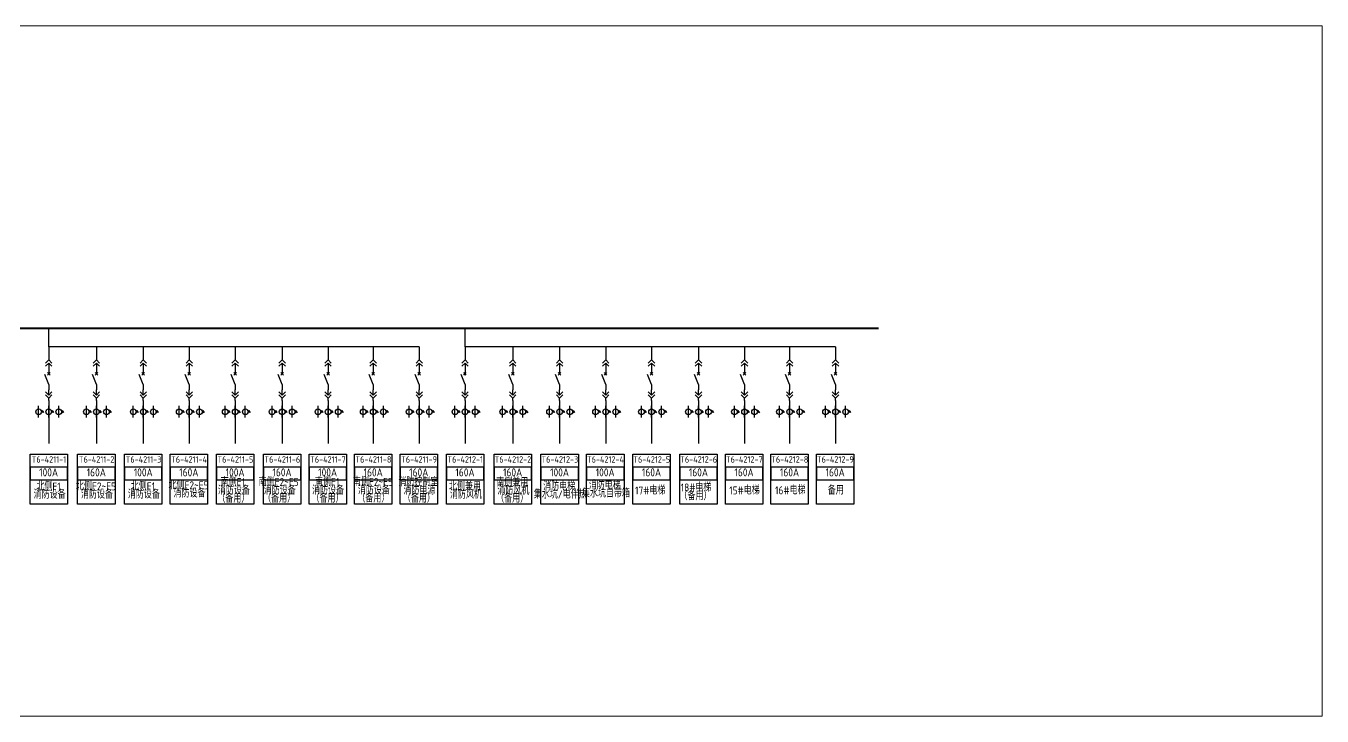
# Model space of a CAD drawing. Header units: millimetres. Extents: x -3460 to -460, y 6070 to 9130.
# Drawn here: x -2071.7 to -1891.3, y 8258.3 to 8354.4 of the extents above; entities that cross this region are included whole.
import ezdxf
from ezdxf.enums import TextEntityAlignment as Align

# ---------------------------------------------------------------- set-up
doc = ezdxf.new("R2010")
doc.units = ezdxf.units.MM
doc.header["$LTSCALE"] = 1000
doc.header["$MEASUREMENT"] = 0
doc.styles.add('HZSONG', font='gbenor.shx', dxfattribs={"height": 1200, "bigfont": 'gbcbig.shx'})

# ---------------------------------------------------------------- blocks, each defined once
blk = doc.blocks.new('DYDQAA05')
at = {"color": 0}
blk.add_lwpolyline([(0, 0), (0, -7)], dxfattribs=at)
blk = doc.blocks.new('DYDQAA03')
at = {"color": 0}
for points in [[(0, 0), (0, -1.5)], [(-2.12, -3.62), (0, -1.5)], [(-2.12, -5.62), (0, -3.5)], [(2.12, -3.62), (0, -1.5)], [(2.12, -5.62), (0, -3.5)], [(0, -3.5), (0, -7)]]:
    blk.add_lwpolyline(points, dxfattribs=at)
blk = doc.blocks.new('DYDQAA09')
at = {"color": 0}
blk.add_lwpolyline([(0, 0), (0, -3.5)], dxfattribs=at)
blk.add_lwpolyline([(0, 0), (0, -3.5)], dxfattribs=at)
blk.add_lwpolyline([(0, 0), (0, -3.5)], dxfattribs=at)
blk.add_lwpolyline([(0, 0), (0, -3.5)], dxfattribs=at)
blk.add_lwpolyline([(0, 0), (0, -3.5)], dxfattribs=at)
blk.add_lwpolyline([(0, 0), (0, -3.5)], dxfattribs=at)
blk.add_lwpolyline([(0, 0), (0, -3.5)], dxfattribs=at)
blk.add_lwpolyline([(0, 0), (0, -3.5)], dxfattribs=at)
blk.add_lwpolyline([(0, 0), (0, -3.5)], dxfattribs=at)
blk = doc.blocks.new('DYDQ0201')
at = {"color": 0}
for points in [[(0.86, -0.86), (-0.86, 0.86)], [(-0.86, -0.86), (0.86, 0.86)], [(0, -7), (-2.61, -0.37)]]:
    blk.add_lwpolyline(points, dxfattribs=at)
blk = doc.blocks.new('DYDQAA04')
at = {"color": 0}
for points in [[(0, -3.5), (0, 0)], [(-2.12, -1.38), (0, -3.5)], [(-2.12, -3.38), (0, -5.5)], [(2.12, -1.38), (0, -3.5)], [(2.12, -3.38), (0, -5.5)], [(0, -7), (0, -5.5)]]:
    blk.add_lwpolyline(points, dxfattribs=at)
blk = doc.blocks.new('A$C03DD39B5')
for p, q in [((417, 475), (283, 392)), ((417, 422), (283, 339)), ((350, 333), (350, 467))]:
    blk.add_line(p, q)
blk.add_lwpolyline([(700, 167), (0, 167)])
blk.add_circle((350, 167), 167)

msp = doc.modelspace()

# ---------------------------------------------------------------- linework, layer by layer
for p, q in [((-2068.54, 8309.68, 23289.61), (-2068.54, 8312.26, 24672.89)), ((-2068.54, 8309.68, 23289.61), (-2068.54, 8312.26, 24672.89)), ((-2010.59, 8309.68, 31600.38), (-2010.59, 8312.26, 32983.66)), ((-2010.59, 8309.68, 31600.38), (-2010.59, 8312.26, 32983.66)), ((-2016.96, 8309.68, 31600.33), (-2068.54, 8309.68, 23289.56)), ((-1959.01, 8309.68, 39911.09), (-2010.59, 8309.68, 31600.33)), ((-2068.54, 8301.44, 25490.78), (-2068.54, 8299.8, 25490.78)), ((-2061.9, 8301.44, 25490.78), (-2061.9, 8299.8, 25490.78)), ((-2055.37, 8301.44, 25490.78), (-2055.37, 8299.8, 25490.78)), ((-2048.97, 8301.44, 25490.78), (-2048.97, 8299.8, 25490.78)), ((-2042.58, 8301.44, 28208.9), (-2042.58, 8299.8, 28208.9)), ((-2036.05, 8301.44, 28208.9), (-2036.05, 8299.8, 28208.9)), ((-2029.65, 8301.44, 28208.9), (-2029.65, 8299.8, 28208.9)), ((-2023.37, 8301.44, 33801.55), (-2023.37, 8299.8, 33801.55)), ((-2016.96, 8301.44, 33801.55), (-2016.96, 8299.8, 33801.55)), ((-2010.59, 8301.44, 33801.55), (-2010.59, 8299.8, 33801.55)), ((-2003.95, 8301.44, 33801.55), (-2003.95, 8299.8, 33801.55)), ((-1997.42, 8301.44, 33801.55), (-1997.42, 8299.8, 33801.55)), ((-1991.01, 8301.44, 33801.55), (-1991.01, 8299.8, 33801.55)), ((-1984.63, 8301.44, 36519.66), (-1984.63, 8299.8, 36519.66)), ((-1978.1, 8301.44, 36519.66), (-1978.1, 8299.8, 36519.66)), ((-1971.69, 8301.44, 36519.66), (-1971.69, 8299.8, 36519.66)), ((-1965.41, 8301.44, 42112.32), (-1965.41, 8299.8, 42112.32)), ((-1959.01, 8301.44, 42112.32), (-1959.01, 8299.8, 42112.32)), ((-2068.54, 8299.8, 25490.78), (-2068.54, 8296.23, 25490.78)), ((-2061.9, 8299.8, 25490.78), (-2061.9, 8296.23, 25490.78)), ((-2055.37, 8299.8, 25490.78), (-2055.37, 8296.23, 25490.78)), ((-2048.97, 8299.8, 25490.78), (-2048.97, 8296.23, 25490.78)), ((-2042.58, 8299.8, 28208.9), (-2042.58, 8296.23, 28208.9)), ((-2036.05, 8299.8, 28208.9), (-2036.05, 8296.23, 28208.9)), ((-2029.65, 8299.8, 28208.9), (-2029.65, 8296.23, 28208.9)), ((-2023.37, 8299.8, 33801.55), (-2023.37, 8296.23, 33801.55)), ((-2016.96, 8299.8, 33801.55), (-2016.96, 8296.23, 33801.55)), ((-2010.59, 8299.8, 33801.55), (-2010.59, 8296.23, 33801.55)), ((-2003.95, 8299.8, 33801.55), (-2003.95, 8296.23, 33801.55)), ((-1997.42, 8299.8, 33801.55), (-1997.42, 8296.23, 33801.55)), ((-1991.01, 8299.8, 33801.55), (-1991.01, 8296.23, 33801.55)), ((-1984.63, 8299.8, 36519.66), (-1984.63, 8296.23, 36519.66)), ((-1978.1, 8299.8, 36519.66), (-1978.1, 8296.23, 36519.66)), ((-1971.69, 8299.8, 36519.66), (-1971.69, 8296.23, 36519.66)), ((-1965.41, 8299.8, 42112.32), (-1965.41, 8296.23, 42112.32)), ((-1959.01, 8299.8, 42112.32), (-1959.01, 8296.23, 42112.32))]:
    msp.add_line(p, q)
at = {"color": 1, "lineweight": 13, "ltscale": 0.001071}
msp.add_lwpolyline([(-2600.55, 8354.38), (-1891.29, 8354.38), (-1891.29, 8258.29), (-2600.55, 8258.29)], close=True, dxfattribs=at)
at = {"color": 1, "lineweight": 40, "ltscale": 100, "elevation": -415.83}
msp.add_lwpolyline([(-1953.05, 8312.26), (-2186.24, 8312.26)], dxfattribs=at)
for points, elevation in [([(-2071.14, 8294.75), (-2065.94, 8294.75), (-2065.94, 8287.79), (-2071.14, 8287.79)], 24672.84), ([(-2064.51, 8294.75), (-2059.3, 8294.75), (-2059.3, 8287.79), (-2064.51, 8287.79)], 24672.84), ([(-2057.98, 8294.75), (-2052.77, 8294.75), (-2052.77, 8287.79), (-2057.98, 8287.79)], 24672.84), ([(-2051.63, 8294.75), (-2046.42, 8294.75), (-2046.42, 8287.79), (-2051.63, 8287.79)], 24672.84), ([(-2045.18, 8294.75), (-2039.97, 8294.75), (-2039.97, 8287.79), (-2045.18, 8287.79)], 27390.96), ([(-2038.65, 8294.75), (-2033.44, 8294.75), (-2033.44, 8287.79), (-2038.65, 8287.79)], 27390.96), ([(-2032.3, 8294.75), (-2027.1, 8294.75), (-2027.1, 8287.79), (-2032.3, 8287.79)], 27390.96), ([(-2025.97, 8294.75), (-2020.76, 8294.75), (-2020.76, 8287.79), (-2025.97, 8287.79)], 32983.61), ([(-2019.62, 8294.75), (-2014.41, 8294.75), (-2014.41, 8287.79), (-2019.62, 8287.79)], 32983.61), ([(-2013.19, 8294.75), (-2007.98, 8294.75), (-2007.98, 8287.79), (-2013.19, 8287.79)], 32983.61), ([(-2006.55, 8294.75), (-2001.34, 8294.75), (-2001.34, 8287.79), (-2006.55, 8287.79)], 32983.61), ([(-2000.02, 8294.75), (-1994.81, 8294.75), (-1994.81, 8287.79), (-2000.02, 8287.79)], 32983.61), ([(-1993.67, 8294.75), (-1988.46, 8294.75), (-1988.46, 8287.79), (-1993.67, 8287.79)], 32983.61), ([(-1987.23, 8294.75), (-1982.02, 8294.75), (-1982.02, 8287.79), (-1987.23, 8287.79)], 35701.72), ([(-1980.7, 8294.75), (-1975.49, 8294.75), (-1975.49, 8287.79), (-1980.7, 8287.79)], 35701.72), ([(-1974.35, 8294.75), (-1969.14, 8294.75), (-1969.14, 8287.79), (-1974.35, 8287.79)], 35701.72), ([(-1968.02, 8294.75), (-1962.81, 8294.75), (-1962.81, 8287.79), (-1968.02, 8287.79)], 41294.37), ([(-1961.67, 8294.75), (-1956.46, 8294.75), (-1956.46, 8287.79), (-1961.67, 8287.79)], 41294.37), ([(-2071.14, 8291.19), (-2065.94, 8291.19), (-2065.94, 8292.93), (-2071.14, 8292.93)], 24672.84), ([(-2064.51, 8291.19), (-2059.3, 8291.19), (-2059.3, 8292.93), (-2064.51, 8292.93)], 24672.84), ([(-2057.98, 8291.19), (-2052.77, 8291.19), (-2052.77, 8292.93), (-2057.98, 8292.93)], 24672.84), ([(-2051.63, 8291.19), (-2046.42, 8291.19), (-2046.42, 8292.93), (-2051.63, 8292.93)], 24672.84), ([(-2045.18, 8291.19), (-2039.97, 8291.19), (-2039.97, 8292.93), (-2045.18, 8292.93)], 27390.96), ([(-2038.65, 8291.19), (-2033.44, 8291.19), (-2033.44, 8292.93), (-2038.65, 8292.93)], 27390.96), ([(-2032.3, 8291.19), (-2027.1, 8291.19), (-2027.1, 8292.93), (-2032.3, 8292.93)], 27390.96), ([(-2025.97, 8291.19), (-2020.76, 8291.19), (-2020.76, 8292.93), (-2025.97, 8292.93)], 32983.61), ([(-2019.62, 8291.19), (-2014.41, 8291.19), (-2014.41, 8292.93), (-2019.62, 8292.93)], 32983.61), ([(-2013.19, 8291.19), (-2007.98, 8291.19), (-2007.98, 8292.93), (-2013.19, 8292.93)], 32983.61), ([(-2006.55, 8291.19), (-2001.34, 8291.19), (-2001.34, 8292.93), (-2006.55, 8292.93)], 32983.61), ([(-2000.02, 8291.19), (-1994.81, 8291.19), (-1994.81, 8292.93), (-2000.02, 8292.93)], 32983.61), ([(-1993.67, 8291.19), (-1988.46, 8291.19), (-1988.46, 8292.93), (-1993.67, 8292.93)], 32983.61), ([(-1987.23, 8291.19), (-1982.02, 8291.19), (-1982.02, 8292.93), (-1987.23, 8292.93)], 35701.72), ([(-1980.7, 8291.19), (-1975.49, 8291.19), (-1975.49, 8292.93), (-1980.7, 8292.93)], 35701.72), ([(-1974.35, 8291.19), (-1969.14, 8291.19), (-1969.14, 8292.93), (-1974.35, 8292.93)], 35701.72), ([(-1968.02, 8291.19), (-1962.81, 8291.19), (-1962.81, 8292.93), (-1968.02, 8292.93)], 41294.37), ([(-1961.67, 8291.19), (-1956.46, 8291.19), (-1956.46, 8292.93), (-1961.67, 8292.93)], 41294.37)]:
    msp.add_lwpolyline(points, close=True, dxfattribs=dict(elevation=elevation))

# ---------------------------------------------------------------- block references
at = {"xscale": 0.2128962921302706, "yscale": 0.2128962921302706, "zscale": 0.2128962921302706}
for name, p in [('DYDQAA05', (-2068.54, 8309.68, 23289.56)), ('DYDQAA05', (-2061.9, 8309.68, 23289.56)), ('DYDQAA05', (-2055.37, 8309.68, 23289.56)), ('DYDQAA05', (-2048.97, 8309.68, 23289.56)), ('DYDQAA05', (-2042.58, 8309.68, 26007.67)), ('DYDQAA05', (-2036.05, 8309.68, 26007.67)), ('DYDQAA05', (-2029.65, 8309.68, 26007.67)), ('DYDQAA05', (-2023.37, 8309.68, 31600.33)), ('DYDQAA05', (-2016.96, 8309.68, 31600.33)), ('DYDQAA05', (-2010.59, 8309.68, 31600.33)), ('DYDQAA05', (-2003.95, 8309.68, 31600.33)), ('DYDQAA05', (-1997.42, 8309.68, 31600.33)), ('DYDQAA05', (-1991.01, 8309.68, 31600.33)), ('DYDQAA05', (-1984.63, 8309.68, 34318.44)), ('DYDQAA05', (-1978.1, 8309.68, 34318.44)), ('DYDQAA05', (-1971.69, 8309.68, 34318.44)), ('DYDQAA05', (-1965.41, 8309.68, 39911.09)), ('DYDQAA05', (-1959.01, 8309.68, 39911.09)), ('DYDQAA03', (-2068.54, 8308.19, 23289.56)), ('DYDQAA09', (-2068.54, 8306.7, 23289.56)), ('DYDQAA03', (-2061.9, 8308.19, 23289.56)), ('DYDQAA09', (-2061.9, 8306.7, 23289.56)), ('DYDQAA03', (-2055.37, 8308.19, 23289.56)), ('DYDQAA09', (-2055.37, 8306.7, 23289.56)), ('DYDQAA03', (-2048.97, 8308.19, 23289.56)), ('DYDQAA09', (-2048.97, 8306.7, 23289.56)), ('DYDQAA03', (-2042.58, 8308.19, 26007.67)), ('DYDQAA09', (-2042.58, 8306.7, 26007.67)), ('DYDQAA03', (-2036.05, 8308.19, 26007.67)), ('DYDQAA09', (-2036.05, 8306.7, 26007.67)), ('DYDQAA03', (-2029.65, 8308.19, 26007.67)), ('DYDQAA09', (-2029.65, 8306.7, 26007.67)), ('DYDQAA03', (-2023.37, 8308.19, 31600.33)), ('DYDQAA09', (-2023.37, 8306.7, 31600.33)), ('DYDQAA03', (-2016.96, 8308.19, 31600.33)), ('DYDQAA09', (-2016.96, 8306.7, 31600.33)), ('DYDQAA03', (-2010.59, 8308.19, 31600.33)), ('DYDQAA09', (-2010.59, 8306.7, 31600.33)), ('DYDQAA03', (-2003.95, 8308.19, 31600.33)), ('DYDQAA09', (-2003.95, 8306.7, 31600.33)), ('DYDQAA03', (-1997.42, 8308.19, 31600.33)), ('DYDQAA09', (-1997.42, 8306.7, 31600.33)), ('DYDQAA03', (-1991.01, 8308.19, 31600.33)), ('DYDQAA09', (-1991.01, 8306.7, 31600.33)), ('DYDQAA03', (-1984.63, 8308.19, 34318.44)), ('DYDQAA09', (-1984.63, 8306.7, 34318.44)), ('DYDQAA03', (-1978.1, 8308.19, 34318.44)), ('DYDQAA09', (-1978.1, 8306.7, 34318.44)), ('DYDQAA03', (-1971.69, 8308.19, 34318.44)), ('DYDQAA09', (-1971.69, 8306.7, 34318.44)), ('DYDQAA03', (-1965.41, 8308.19, 39911.09)), ('DYDQAA09', (-1965.41, 8306.7, 39911.09)), ('DYDQAA03', (-1959.01, 8308.19, 39911.09)), ('DYDQAA09', (-1959.01, 8306.7, 39911.09)), ('DYDQ0201', (-2068.54, 8305.95, 23289.56)), ('DYDQ0201', (-2061.9, 8305.95, 23289.56)), ('DYDQ0201', (-2055.37, 8305.95, 23289.56)), ('DYDQ0201', (-2048.97, 8305.95, 23289.56)), ('DYDQ0201', (-2042.58, 8305.95, 26007.67)), ('DYDQ0201', (-2036.05, 8305.95, 26007.67)), ('DYDQ0201', (-2029.65, 8305.95, 26007.67)), ('DYDQ0201', (-2023.37, 8305.95, 31600.33)), ('DYDQ0201', (-2016.96, 8305.95, 31600.33)), ('DYDQ0201', (-2010.59, 8305.95, 31600.33)), ('DYDQ0201', (-2003.95, 8305.95, 31600.33)), ('DYDQ0201', (-1997.42, 8305.95, 31600.33)), ('DYDQ0201', (-1991.01, 8305.95, 31600.33)), ('DYDQ0201', (-1984.63, 8305.95, 34318.44)), ('DYDQ0201', (-1978.1, 8305.95, 34318.44)), ('DYDQ0201', (-1971.69, 8305.95, 34318.44)), ('DYDQ0201', (-1965.41, 8305.95, 39911.09)), ('DYDQ0201', (-1959.01, 8305.95, 39911.09)), ('DYDQAA04', (-2068.54, 8303.72, 23289.56)), ('DYDQAA09', (-2068.54, 8304.46, 23289.56)), ('DYDQAA04', (-2061.9, 8303.72, 23289.56)), ('DYDQAA09', (-2061.9, 8304.46, 23289.56)), ('DYDQAA04', (-2055.37, 8303.72, 23289.56)), ('DYDQAA09', (-2055.37, 8304.46, 23289.56)), ('DYDQAA04', (-2048.97, 8303.72, 23289.56)), ('DYDQAA09', (-2048.97, 8304.46, 23289.56)), ('DYDQAA04', (-2042.58, 8303.72, 26007.67)), ('DYDQAA09', (-2042.58, 8304.46, 26007.67)), ('DYDQAA04', (-2036.05, 8303.72, 26007.67)), ('DYDQAA09', (-2036.05, 8304.46, 26007.67)), ('DYDQAA04', (-2029.65, 8303.72, 26007.67)), ('DYDQAA09', (-2029.65, 8304.46, 26007.67)), ('DYDQAA04', (-2023.37, 8303.72, 31600.33)), ('DYDQAA09', (-2023.37, 8304.46, 31600.33)), ('DYDQAA04', (-2016.96, 8303.72, 31600.33)), ('DYDQAA09', (-2016.96, 8304.46, 31600.33)), ('DYDQAA04', (-2010.59, 8303.72, 31600.33)), ('DYDQAA09', (-2010.59, 8304.46, 31600.33)), ('DYDQAA04', (-2003.95, 8303.72, 31600.33)), ('DYDQAA09', (-2003.95, 8304.46, 31600.33)), ('DYDQAA04', (-1997.42, 8303.72, 31600.33)), ('DYDQAA09', (-1997.42, 8304.46, 31600.33)), ('DYDQAA04', (-1991.01, 8303.72, 31600.33)), ('DYDQAA09', (-1991.01, 8304.46, 31600.33)), ('DYDQAA04', (-1984.63, 8303.72, 34318.44)), ('DYDQAA09', (-1984.63, 8304.46, 34318.44)), ('DYDQAA04', (-1978.1, 8303.72, 34318.44)), ('DYDQAA09', (-1978.1, 8304.46, 34318.44)), ('DYDQAA04', (-1971.69, 8303.72, 34318.44)), ('DYDQAA09', (-1971.69, 8304.46, 34318.44)), ('DYDQAA04', (-1965.41, 8303.72, 39911.09)), ('DYDQAA09', (-1965.41, 8304.46, 39911.09)), ('DYDQAA04', (-1959.01, 8303.72, 39911.09)), ('DYDQAA09', (-1959.01, 8304.46, 39911.09)), ('DYDQAA09', (-2068.54, 8302.23, 23289.56)), ('DYDQAA09', (-2061.9, 8302.23, 23289.56)), ('DYDQAA09', (-2055.37, 8302.23, 23289.56)), ('DYDQAA09', (-2048.97, 8302.23, 23289.56)), ('DYDQAA09', (-2042.58, 8302.23, 26007.67)), ('DYDQAA09', (-2036.05, 8302.23, 26007.67)), ('DYDQAA09', (-2029.65, 8302.23, 26007.67)), ('DYDQAA09', (-2023.37, 8302.23, 31600.33)), ('DYDQAA09', (-2016.96, 8302.23, 31600.33)), ('DYDQAA09', (-2010.59, 8302.23, 31600.33)), ('DYDQAA09', (-2003.95, 8302.23, 31600.33)), ('DYDQAA09', (-1997.42, 8302.23, 31600.33)), ('DYDQAA09', (-1991.01, 8302.23, 31600.33)), ('DYDQAA09', (-1984.63, 8302.23, 34318.44)), ('DYDQAA09', (-1978.1, 8302.23, 34318.44)), ('DYDQAA09', (-1971.69, 8302.23, 34318.44)), ('DYDQAA09', (-1965.41, 8302.23, 39911.09)), ('DYDQAA09', (-1959.01, 8302.23, 39911.09))]:
    msp.add_blockref(name, p, dxfattribs=at)
at = {"linetype": 'Continuous', "xscale": 0.00233888397733859, "yscale": 0.00233888397733859, "zscale": 0.00233888397733859, "rotation": 270}
for p in [(-2070.33, 8301.48, 25490.78), (-2068.93, 8301.48, 25490.78), (-2067.53, 8301.48, 25490.78), (-2063.69, 8301.48, 25490.78), (-2062.29, 8301.48, 25490.78), (-2060.89, 8301.48, 25490.78), (-2057.16, 8301.48, 25490.78), (-2055.76, 8301.48, 25490.78), (-2054.36, 8301.48, 25490.78), (-2050.76, 8301.48, 25490.78), (-2049.36, 8301.48, 25490.78), (-2047.95, 8301.48, 25490.78), (-2044.37, 8301.48, 28208.9), (-2042.97, 8301.48, 28208.9), (-2041.57, 8301.48, 28208.9), (-2037.84, 8301.48, 28208.9), (-2036.44, 8301.48, 28208.9), (-2035.04, 8301.48, 28208.9), (-2031.44, 8301.48, 28208.9), (-2030.04, 8301.48, 28208.9), (-2028.63, 8301.48, 28208.9), (-2025.16, 8301.48, 33801.55), (-2023.76, 8301.48, 33801.55), (-2022.35, 8301.48, 33801.55), (-2018.76, 8301.48, 33801.55), (-2017.35, 8301.48, 33801.55), (-2015.95, 8301.48, 33801.55), (-2012.38, 8301.48, 33801.55), (-2010.98, 8301.48, 33801.55), (-2009.57, 8301.48, 33801.55), (-2005.74, 8301.48, 33801.55), (-2004.34, 8301.48, 33801.55), (-2002.93, 8301.48, 33801.55), (-1999.21, 8301.48, 33801.55), (-1997.81, 8301.48, 33801.55), (-1996.4, 8301.48, 33801.55), (-1992.81, 8301.48, 33801.55), (-1991.4, 8301.48, 33801.55), (-1990, 8301.48, 33801.55), (-1986.42, 8301.48, 36519.66), (-1985.02, 8301.48, 36519.66), (-1983.61, 8301.48, 36519.66), (-1979.89, 8301.48, 36519.66), (-1978.49, 8301.48, 36519.66), (-1977.08, 8301.48, 36519.66), (-1973.48, 8301.48, 36519.66), (-1972.08, 8301.48, 36519.66), (-1970.68, 8301.48, 36519.66), (-1967.21, 8301.48, 42112.32), (-1965.8, 8301.48, 42112.32), (-1964.4, 8301.48, 42112.32), (-1960.8, 8301.48, 42112.32), (-1959.4, 8301.48, 42112.32), (-1958, 8301.48, 42112.32)]:
    msp.add_blockref('A$C03DD39B5', p, dxfattribs=at)

# ---------------------------------------------------------------- texts
at = {"color": 7, "lineweight": 0, "style": 'HZSONG'}
for s, height, p in [('T6-4211-1', 0.891, (-2068.51, 8293.58, 23289.56)), ('T6-4211-2', 0.891, (-2061.87, 8293.58, 23289.56)), ('T6-4211-3', 0.891, (-2055.34, 8293.58, 23289.56)), ('T6-4211-4', 0.891, (-2049, 8293.58, 23289.56)), ('T6-4211-5', 0.891, (-2042.55, 8293.58, 26007.67)), ('T6-4211-6', 0.891, (-2036.02, 8293.58, 26007.67)), ('T6-4211-7', 0.891, (-2029.67, 8293.58, 26007.67)), ('T6-4211-8', 0.891, (-2023.34, 8293.58, 31600.33)), ('T6-4211-9', 0.891, (-2016.99, 8293.58, 31600.33)), ('T6-4212-1', 0.891, (-2010.56, 8293.58, 31600.33)), ('T6-4212-2', 0.891, (-2003.92, 8293.58, 31600.33)), ('T6-4212-3', 0.891, (-1997.39, 8293.58, 31600.33)), ('T6-4212-4', 0.891, (-1991.04, 8293.58, 31600.33)), ('T6-4212-5', 0.891, (-1984.6, 8293.58, 34318.44)), ('T6-4212-6', 0.891, (-1978.07, 8293.58, 34318.44)), ('T6-4212-7', 0.891, (-1971.72, 8293.58, 34318.44)), ('T6-4212-8', 0.891, (-1965.39, 8293.58, 39911.09)), ('T6-4212-9', 0.891, (-1959.04, 8293.58, 39911.09)), ('100A', 1.114, (-2068.55, 8291.67, 23289.56)), ('160A', 1.114, (-2061.91, 8291.67, 23289.56)), ('100A', 1.114, (-2055.38, 8291.67, 23289.56)), ('160A', 1.114, (-2049.03, 8291.67, 23289.56)), ('100A', 1.114, (-2042.59, 8291.67, 26007.67)), ('160A', 1.114, (-2036.06, 8291.67, 26007.67)), ('100A', 1.114, (-2029.71, 8291.67, 26007.67)), ('160A', 1.114, (-2023.37, 8291.67, 31600.33)), ('160A', 1.114, (-2017.03, 8291.67, 31600.33)), ('160A', 1.114, (-2010.59, 8291.67, 31600.33)), ('160A', 1.114, (-2003.96, 8291.67, 31600.33)), ('100A', 1.114, (-1997.43, 8291.67, 31600.33)), ('100A', 1.114, (-1991.08, 8291.67, 31600.33)), ('160A', 1.114, (-1984.63, 8291.67, 34318.44)), ('160A', 1.114, (-1978.1, 8291.67, 34318.44)), ('160A', 1.114, (-1971.75, 8291.67, 34318.44)), ('160A', 1.114, (-1965.42, 8291.67, 39911.09)), ('160A', 1.114, (-1959.07, 8291.67, 39911.09)), ('北侧F1', 1.114, (-2068.56, 8289.69, 23668.36)), ('北侧F2~F5', 1.114, (-2061.96, 8289.71, 34853.66)), ('北侧F1', 1.114, (-2055.43, 8289.71, 34853.66)), ('北侧F2~F5', 1.114, (-2049.08, 8289.86, 62660.5)), ('消防设备', 1.114, (-2042.76, 8289.14, 46165.27)), ('南侧F1', 1.114, (-2042.91, 8290.3, 46038.97)), ('南侧F2~F5', 1.114, (-2036.53, 8290.32, 76563.92)), ('消防设备', 1.114, (-2036.38, 8289.15, 76690.22)), ('消防设备', 1.114, (-2029.65, 8289.15, 76690.22)), ('南侧F1', 1.114, (-2029.79, 8290.32, 76563.92)), ('南侧F2~F5', 1.114, (-2023.41, 8290.33, 107088.87)), ('消防设备', 1.114, (-2023.27, 8289.17, 107215.17)), ('消防控制室', 1.114, (-2017.08, 8290.32, 143206.47)), ('消防电源', 1.114, (-2016.93, 8289.15, 143332.77)), ('北侧兼用', 1.114, (-2010.6, 8289.69, 31979.13)), ('南侧兼用', 1.114, (-2004.01, 8290.25, 43164.43)), ('消防风机', 1.114, (-2003.86, 8289.13, 43290.73)), ('消防电梯', 1.114, (-1997.48, 8289.71, 43164.43)), ('消防电梯', 1.114, (-1991.13, 8289.86, 70971.27)), ('17#电梯', 1.114, (-1984.81, 8289.14, 54476.03)), ('18#电梯', 1.114, (-1978.43, 8289.56, 85000.98)), ('15#电梯', 1.114, (-1971.69, 8289.15, 85000.98)), ('16#电梯', 1.114, (-1965.31, 8289.17, 115525.94)), ('备用', 1.114, (-1958.98, 8289.15, 151643.54)), ('消防设备', 1.114, (-2068.41, 8288.57, 23794.66)), ('消防设备', 1.114, (-2061.82, 8288.59, 34979.96)), ('消防设备', 1.114, (-2055.29, 8288.59, 34979.96)), ('消防设备', 1.114, (-2048.94, 8288.74, 62786.8)), ('（备用）', 1.114, (-2042.84, 8288.02, 57243.73)), ('（备用）', 1.114, (-2036.47, 8288.03, 87768.68)), ('（备用）', 1.114, (-2029.73, 8288.03, 87768.68)), ('（备用）', 1.114, (-2023.35, 8288.05, 118293.63)), ('（备用）', 1.114, (-2017.01, 8288.03, 154411.24)), ('消防风机', 1.114, (-2010.46, 8288.57, 32105.43)), ('（备用）', 1.114, (-2004.03, 8288.03, 65554.5)), ('集水坑/电伴热', 1.114, (-1997.33, 8288.59, 43290.73)), ('集水坑自带箱', 1.114, (-1990.98, 8288.74, 71097.57)), ('（备用）', 1.114, (-1978.51, 8288.37, 96079.45))]:
    msp.add_text(s, height=height, dxfattribs=at).set_placement(p, align=Align.CENTER)

doc.saveas('drawing.dxf')
